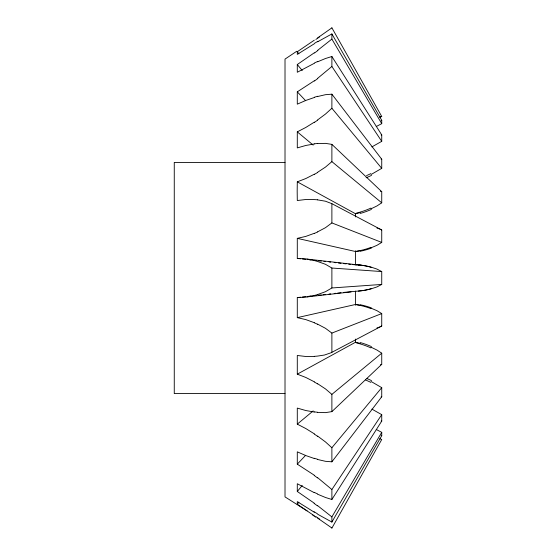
<?xml version="1.0" encoding="UTF-8"?>
<svg xmlns="http://www.w3.org/2000/svg" width="556" height="556" viewBox="0 0 556 556"><rect width="100%" height="100%" fill="white"/><g stroke="black" fill="none" stroke-linecap="round" stroke-linejoin="round"><path stroke-width="0.83" d="M300.72 297.21L297.293 297.592L297.293 317.636L305.863 319.617L314.307 322.695M314.307 233.305L305.863 236.383L297.293 238.364L297.293 258.408L300.72 258.79M314.307 174.202L305.863 178.518L297.293 181.84L297.182 191.125L297.293 200.521L305.863 199.5L314.307 199.59A132.821 105.035 -66.5 0 1 317.65 199.819M314.307 122.174L305.863 127.421L297.293 131.869L297.293 147.91L305.863 145.45L314.307 143.976M314.307 80.766L297.293 91.851L297.293 104.16L305.863 100.421L314.307 97.495M314.307 52.799L297.293 64.524L297.293 72.266L314.307 63.314M314.307 40.178L297.293 51.743L297.293 54.384L314.307 43.764M331.883 528.137L381.736 439.511L379.755 438.705M317.636 514.217L331.883 522.063L381.736 435.675L381.736 432.346L376.245 429.475M331.883 522.063L331.883 516.906L381.736 432.346M317.636 494.221L325.455 497.481L331.883 499.49L381.736 421.094L381.736 414.658L371.881 409.105M331.883 499.49L331.883 489.523L381.736 414.658M317.636 459.485L325.455 461.306L331.883 461.821L381.736 396.762L381.736 387.657L371.158 381.52M314.307 515.822L297.293 504.257L298.885 502.207M314.307 503.201L297.293 491.476L302.242 485.457M331.883 461.821L331.883 447.733L381.736 387.657M314.307 475.234L297.293 464.149L305.619 455.315M317.636 96.515L325.455 94.694L331.883 94.179L331.883 108.267L325.455 114.077L317.636 119.908M317.636 143.615L325.455 143.365L331.883 144.372L331.883 161.629L325.455 167.106L317.636 172.27M317.636 61.779L325.455 58.519L331.883 56.51L331.883 66.477L317.636 78.326M317.636 412.385L325.455 412.635L331.883 411.628L381.736 364.333L381.736 353.185L376.961 350.058L371.158 347.236M317.636 199.875L325.455 201.216L331.883 203.67L331.883 222.921L325.455 227.696L317.636 231.831M317.636 41.783L331.883 33.937L331.883 39.094L317.636 50.346M314.307 433.826L305.863 428.579L297.293 424.131L313.188 410.898M331.883 411.628L331.883 394.371L381.736 353.185M331.883 144.372L381.736 191.667L381.736 202.815L376.961 205.942L371.158 208.764M331.883 94.179L381.736 159.238L381.736 168.343L371.158 174.48M331.883 203.67L381.736 229.982L381.736 242.416L376.961 245.321L371.158 247.774M358.384 264.997L360.26 265.136A77.486 72.183 -78.9 0 1 371.165 267.137L376.961 269.076L381.736 271.564L381.736 284.436L331.883 287.966L325.455 291.705L317.636 294.541M317.636 37.884L331.883 27.863M331.883 56.51L381.736 134.906L381.736 141.342L371.881 146.895M296.73 51.277L285.013 59.103L285.013 496.897L307.079 510.867M381.736 284.436L376.961 286.924L371.158 288.835A77.486 72.183 78.9 0 1 360.267 290.871L343.566 292.421M331.883 33.937L381.736 120.325L381.736 123.654L376.245 126.525M314.307 356.41L305.863 356.5L297.293 355.479L297.293 374.16L355.562 342.225L360.26 343.323M314.293 356.347A132.821 104.945 66.1 0 0 317.629 356.076L324.489 355.027L331.015 352.775L381.736 326.018L381.736 313.584L376.961 310.679L371.158 308.226M381.736 326.018L379.755 326.949M379.755 117.295L381.736 116.489L331.883 27.8M317.636 324.169L325.455 328.304L331.883 333.079L381.736 313.584M380.151 116.962L381.736 116.357M378.379 327.47L379.074 327.22M381.736 364.333L380.429 364.764M376.961 327.922L377.67 327.706M360.26 212.677L355.562 213.775L297.293 181.84M381.089 120.471L381.736 120.325M297.293 317.636L355.562 304.473L360.26 305.154M360.26 250.846L355.562 251.527L297.293 238.364M381.089 396.866L381.736 396.762M297.293 297.592L305.863 297.092L314.307 295.451A132.821 109.907 86.4 0 0 317.65 294.576M307.079 296.918L351.051 291.9M302.436 297.015L305.863 296.633M308.434 296.348L311.006 296.056M314.432 295.674L316.149 295.486M318.713 295.194L321.285 294.909M323.001 294.722L325.573 294.43M328.999 294.048L330.709 293.86M334.142 293.478L335.852 293.283M337.568 293.095L340.995 292.713M381.089 134.927L381.736 134.906M297.293 258.408L305.863 258.908L314.307 260.549A132.821 109.852 -86.8 0 1 317.629 261.494L325.455 264.295L331.883 268.034L381.736 271.564M285.013 162.415L174.264 162.415L174.264 393.585L285.013 393.585M352.136 264.531L356.5 264.927M381.089 421.073L381.736 421.094M302.436 258.985L305.863 259.367M309.289 259.749L311.006 259.944M314.432 260.326L316.149 260.514M318.713 260.806L321.285 261.091M323.856 261.376L325.573 261.57M328.999 261.952L330.709 262.14M334.142 262.522L335.852 262.717M338.423 263.002L340.995 263.287M343.566 263.579L346.138 263.864M348.709 264.149L350.419 264.343M307.079 259.082L363.068 265.476M314.307 412.024L305.863 410.55L297.293 408.09L297.293 424.131M381.089 159.134L381.736 159.238M381.089 435.529L381.736 435.675M376.961 228.078L377.67 228.294M380.429 191.236L381.736 191.667M314.307 458.505L305.863 455.579L297.293 451.84L297.293 464.149M297.293 374.16L305.863 377.482L314.307 381.798M378.379 228.53L379.074 228.78M331.883 222.921L381.736 242.416M379.755 229.051L381.736 229.982M314.307 492.685L297.293 483.734L297.293 491.476M314.307 512.236L297.293 501.616L297.293 504.257M317.636 383.73L325.455 388.894L331.883 394.371M317.636 518.116L331.883 527.998M317.636 436.092L325.455 441.923L331.883 447.733M317.636 505.654L331.883 516.906M317.636 477.673L331.883 489.523M331.883 161.629L381.736 202.815M297.293 131.869L313.188 145.102M297.293 91.851L305.619 100.685M331.883 108.267L381.736 168.343M297.293 64.524L302.242 70.542M297.293 51.743L298.885 53.793M331.883 66.477L381.736 141.342M331.883 39.094L381.736 123.654M355.562 213.775L355.562 216.916M355.562 250.749L355.562 264.913M355.562 291.087L355.562 305.251M355.562 339.084L355.562 342.225M331.883 268.034L331.883 287.966M331.883 333.079L331.883 352.33M317.664 231.942A132.821 107.377 -72.2 0 1 314.328 233.416M317.685 172.443A132.821 97.529 -55.6 0 1 314.342 174.375M314.335 143.823A132.821 93.067 -51.9 0 1 317.671 143.469M317.712 120.124A132.821 81.037 -45 0 1 314.369 122.396M314.362 97.251A132.821 74.747 -42.8 0 1 317.705 96.271M317.761 78.549A132.821 59.019 -38.7 0 1 314.411 81.002M314.418 62.974A132.821 51.34 -37.5 0 1 317.768 61.438M317.872 50.513A132.821 32.985 -35.3 0 1 314.508 52.987M314.578 43.271A132.821 24.436 -34.8 0 1 317.949 41.269M319.38 37.023A132.821 4.698 -34.1 0 1 315.85 39.455M315.85 516.545A132.821 4.698 34.1 0 1 319.38 518.977M312.715 515.078A132.821 4.142 34.2 0 1 315.843 517.233M317.337 513.716A132.821 23.908 34.7 0 1 314.036 511.749M314.091 503.395A132.821 32.429 35.4 0 1 317.4 505.828M317.518 493.888A132.821 50.888 37.3 0 1 314.196 492.352M314.196 475.47A132.821 58.512 38.7 0 1 317.518 477.91M317.573 459.249A132.821 74.393 42.6 0 1 314.244 458.262M314.237 434.048A132.821 80.606 44.9 0 1 317.559 436.314M317.608 412.246A132.821 92.831 51.6 0 1 314.272 411.878M314.265 381.979A132.821 97.203 55.4 0 1 317.587 383.911M314.279 322.807A132.821 107.183 71.9 0 1 317.615 324.28M356.514 264.788A72.349 67.38 -83.6 0 1 371.123 267.29M371.255 248.15A77.486 71.126 -64 0 1 360.309 251.229M356.493 304.764A72.349 65.844 60.9 0 1 371.033 308.649M356.465 342.92A72.349 59.819 40.1 0 1 370.942 347.903M365.626 380.012A72.349 49.72 29.9 0 1 370.817 382.375M367.057 378.594A77.486 54.863 30.3 0 1 371.505 380.617M360.357 342.593A77.486 65.219 41.4 0 1 371.366 346.555M360.309 304.771A77.486 71.126 64 0 1 371.255 307.85M371.123 288.71A72.349 67.38 83.6 0 1 358.391 291.087M371.033 247.35A72.349 65.844 -60.9 0 1 356.493 251.236M370.942 208.097A72.349 59.819 -40.1 0 1 356.465 213.08M370.817 173.625A72.349 49.72 -29.9 0 1 366.529 175.606M371.505 175.383A77.486 54.863 -30.3 0 1 366.119 177.795M371.366 209.445A77.486 65.219 -41.4 0 1 360.357 213.407"/></g></svg>
